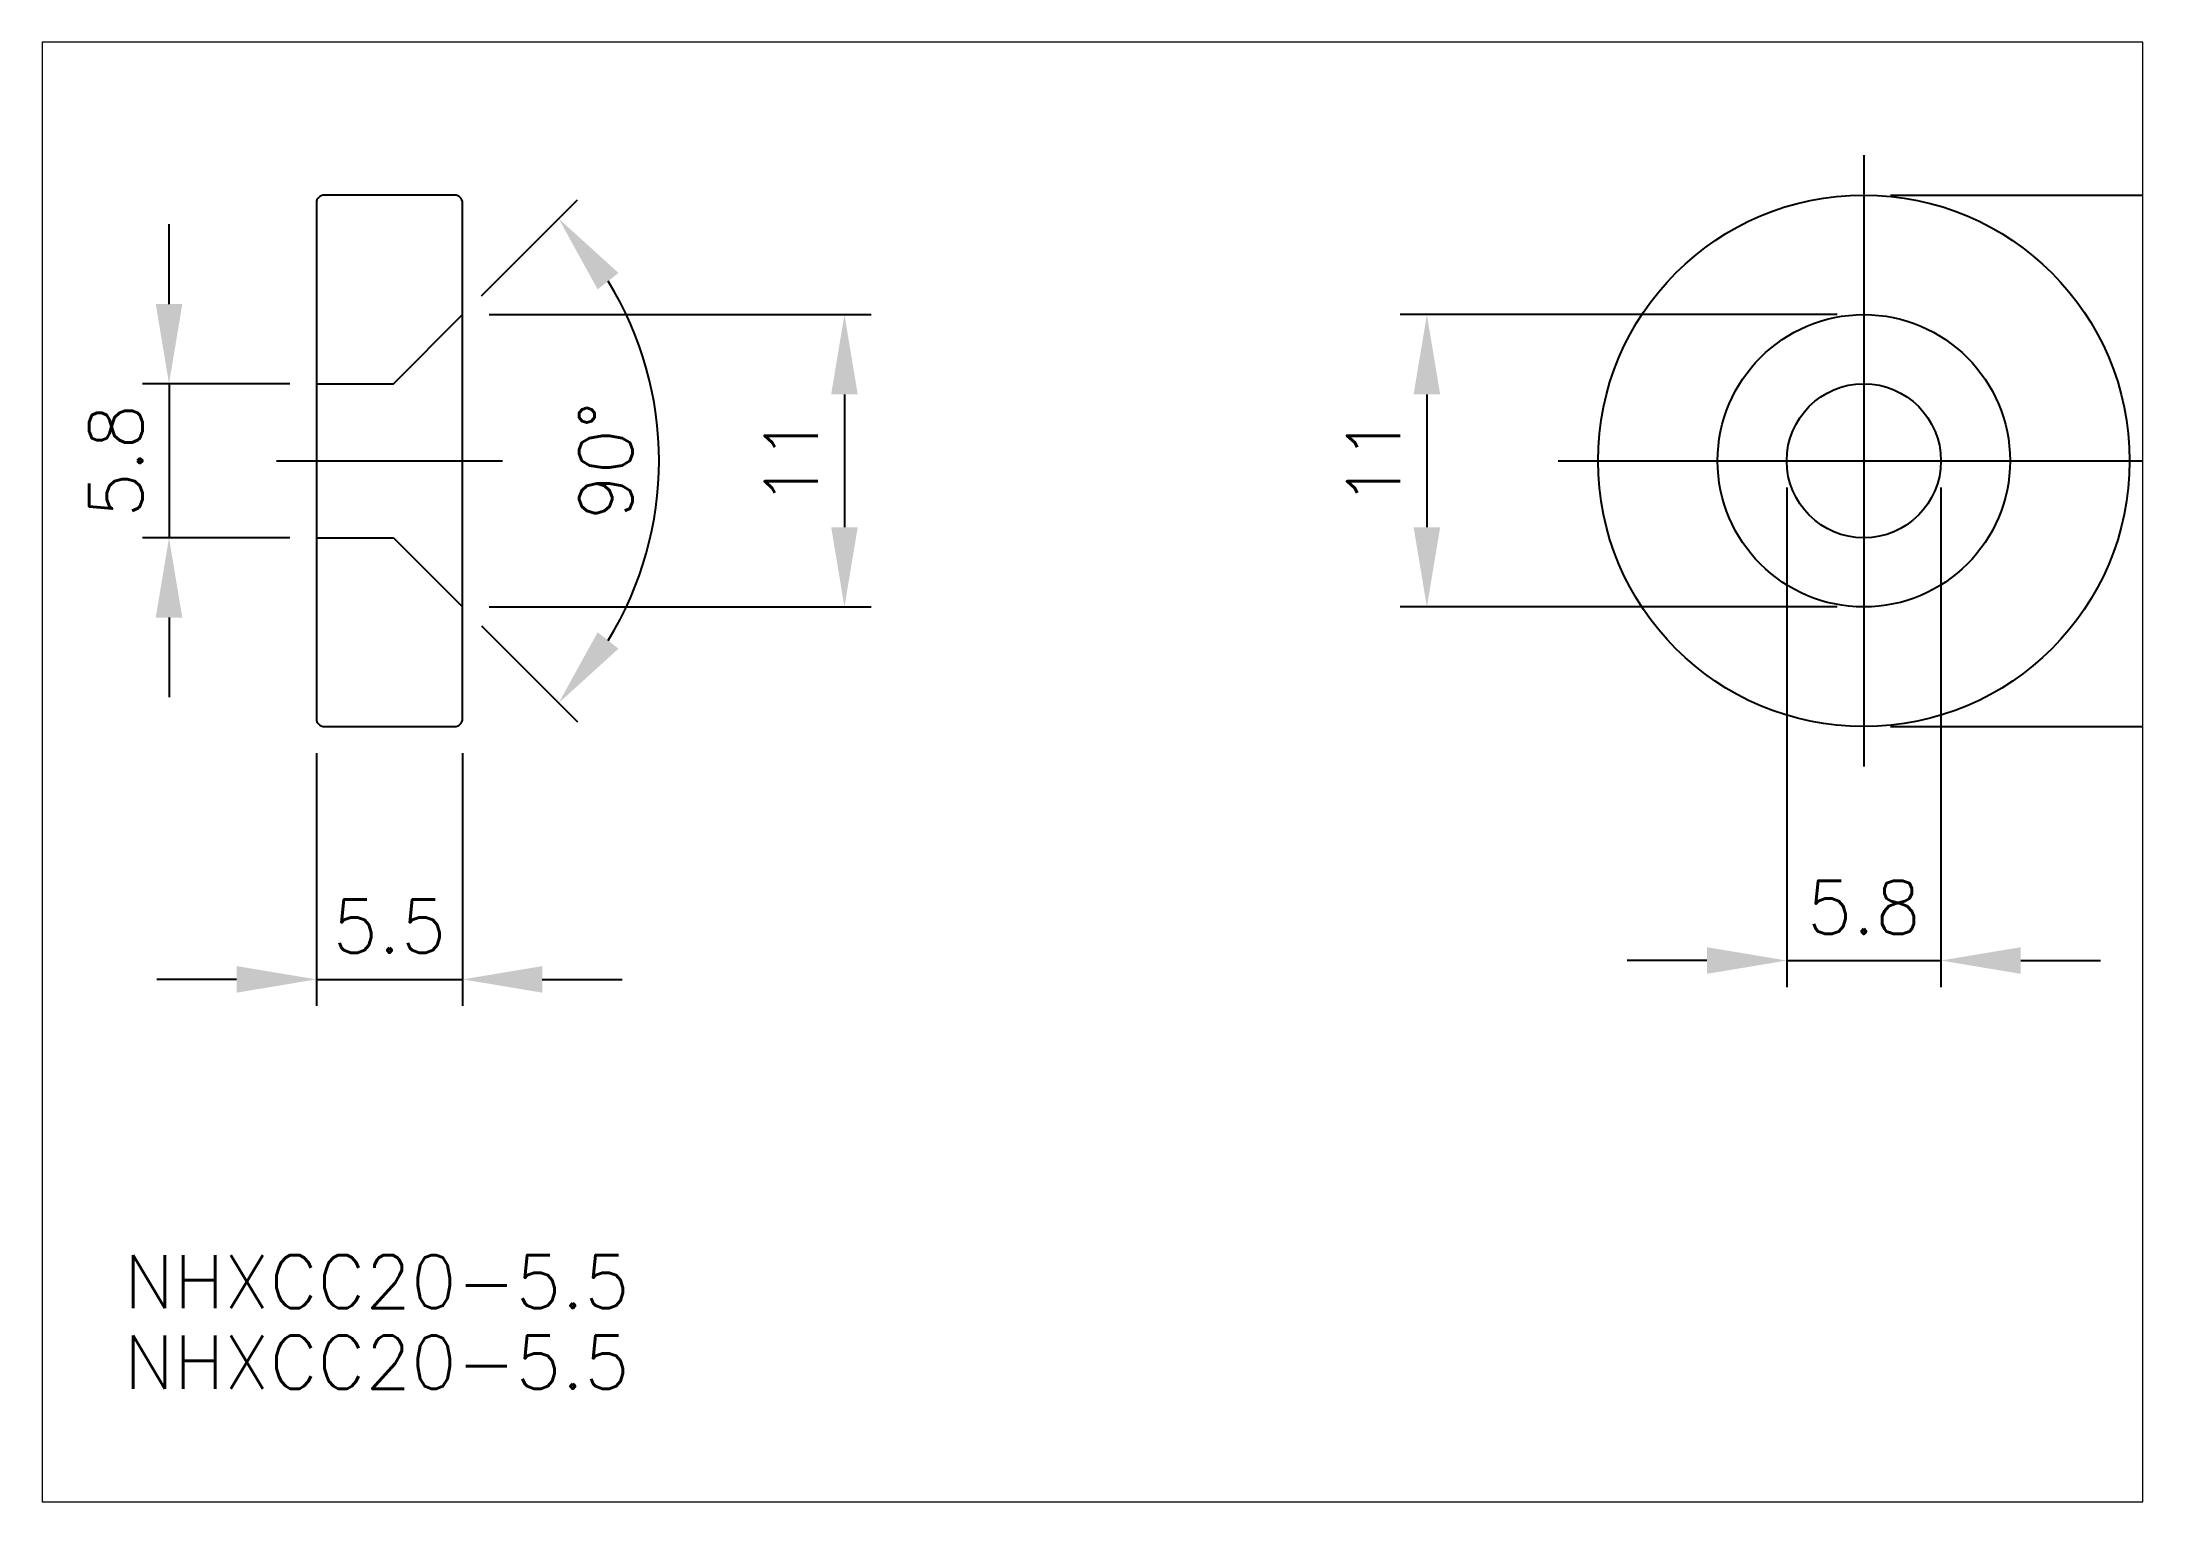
# Paper-space layout 'レイアウト1' of a CAD drawing. Extents: x 1.12 to 10.1, y 0.78 to 7.02.
# The model-space entities are those that its viewports show. They can reach past a viewport. Long polylines and large blocks are cut down to what shows.
import ezdxf

# ---------------------------------------------------------------- set-up
doc = ezdxf.new("R2010")
doc.units = 0
doc.header["$MEASUREMENT"] = 0
doc.header["$PDMODE"] = 64
doc.linetypes.add('CENTER', pattern=[17.5, 13, -1.5, 1.5, -1.5])
doc.linetypes.add('DASHED', pattern=[3.5, 2, -1.5])
doc.layers.get('0').update_dxf_attribs({"linetype": 'CONTINUOUS'})
doc.layers.get('DEFPOINTS').update_dxf_attribs({"linetype": 'CONTINUOUS'})
doc.layers.add('CENTER', color=1, linetype='CENTER')
doc.styles.get("Standard").update_dxf_attribs({"font": 'txt.shx', "bigfont": '@extfont2.shx'})
doc.dimstyles.new('MISUMI', dxfattribs={"dimtxt": 3.2, "dimasz": 3, "dimexe": 1, "dimexo": 1, "dimgap": 1, "dimtad": 1, "dimdsep": 46, "dimtxsty": 'STANDARD', "dimcen": 0, "dimadec": 0, "dimazin": 0, "dimtfac": 0.6, "dimtix": 1, "dimtmove": 2, "dimatfit": 3, "dimfxl": 1, "dimtvp": 1, "dimtolj": 1, "dimarcsym": 0})

# ---------------------------------------------------------------- blocks, each defined once
blk = doc.blocks.new('*D87')
at = {"color": 0, "linetype": 'Continuous', "lineweight": -2}
for p, q in [((109.399, 242.061), (127.225, 242.061)), ((126.225, 239.061), (126.225, 225.061)), ((109.399, 222.061), (127.225, 222.061))]:
    blk.add_line(p, q, dxfattribs=at)
at = {"color": 0, "linetype": 'Continuous'}
for points in [[(125.725, 239.061), (126.725, 239.061), (126.225, 242.061)], [(125.725, 225.061), (126.725, 225.061), (126.225, 222.061)]]:
    blk.add_solid(points, dxfattribs=at)
at = {"layer": 'DEFPOINTS', "color": 0, "linetype": 'Continuous'}
for p in [(108.399, 242.061), (108.399, 222.061), (126.225, 222.061)]:
    blk.add_point(p, dxfattribs=at)
at = {"color": 0, "linetype": 'Continuous', "insert": (124.225, 232.061), "char_height": 2, "attachment_point": 5, "rotation": 90}
blk.add_mtext('\\A1;20', dxfattribs=at)
blk = doc.blocks.new('*D86')
at = {"color": 0, "linetype": 'Continuous', "lineweight": -2}
for p, q in [((50.185, 221.061), (50.185, 211.547)), ((55.685, 221.061), (55.685, 211.547)), ((47.185, 212.547), (44.185, 212.547)), ((50.185, 212.547), (55.685, 212.547)), ((58.685, 212.547), (61.685, 212.547))]:
    blk.add_line(p, q, dxfattribs=at)
at = {"color": 0, "linetype": 'Continuous'}
for points in [[(47.185, 213.047), (47.185, 212.047), (50.185, 212.547)], [(58.685, 213.047), (58.685, 212.047), (55.685, 212.547)]]:
    blk.add_solid(points, dxfattribs=at)
at = {"layer": 'DEFPOINTS', "color": 0, "linetype": 'Continuous'}
for p in [(50.185, 222.061), (55.685, 222.061), (55.685, 212.547)]:
    blk.add_point(p, dxfattribs=at)
at = {"color": 0, "linetype": 'Continuous', "insert": (52.935, 214.547), "char_height": 2, "attachment_point": 5}
blk.add_mtext('\\A1;5.5', dxfattribs=at)
blk = doc.blocks.new('*D85')
at = {"color": 0, "linetype": 'Continuous', "lineweight": -2}
for p, q in [((105.499, 231.061), (105.499, 212.257)), ((111.299, 231.061), (111.299, 212.257)), ((102.499, 213.257), (99.499, 213.257)), ((105.499, 213.257), (111.299, 213.257)), ((114.299, 213.257), (117.299, 213.257))]:
    blk.add_line(p, q, dxfattribs=at)
at = {"color": 0, "linetype": 'Continuous'}
for points in [[(102.499, 213.757), (102.499, 212.757), (105.499, 213.257)], [(114.299, 213.757), (114.299, 212.757), (111.299, 213.257)]]:
    blk.add_solid(points, dxfattribs=at)
at = {"layer": 'DEFPOINTS', "color": 0, "linetype": 'Continuous'}
for p in [(105.499, 232.061), (111.299, 232.061), (111.299, 213.257)]:
    blk.add_point(p, dxfattribs=at)
at = {"color": 0, "linetype": 'Continuous', "insert": (108.399, 215.257), "char_height": 2, "attachment_point": 5}
blk.add_mtext('\\A1;5.8', dxfattribs=at)
blk = doc.blocks.new('*D84')
at = {"color": 0, "linetype": 'Continuous', "lineweight": -2}
for p, q in [((107.399, 237.561), (90.962, 237.561)), ((91.962, 234.561), (91.962, 229.561)), ((107.399, 226.561), (90.962, 226.561))]:
    blk.add_line(p, q, dxfattribs=at)
at = {"color": 0, "linetype": 'Continuous'}
for points in [[(91.462, 234.561), (92.462, 234.561), (91.962, 237.561)], [(91.462, 229.561), (92.462, 229.561), (91.962, 226.561)]]:
    blk.add_solid(points, dxfattribs=at)
at = {"layer": 'DEFPOINTS', "color": 0, "linetype": 'Continuous'}
for p in [(108.399, 237.561), (91.962, 226.561), (108.399, 226.561)]:
    blk.add_point(p, dxfattribs=at)
at = {"color": 0, "linetype": 'Continuous', "insert": (89.962, 232.061), "char_height": 2, "attachment_point": 5, "rotation": 90}
blk.add_mtext('\\A1;11', dxfattribs=at)
blk = doc.blocks.new('*D83')
at = {"color": 0, "linetype": 'Continuous', "lineweight": -2}
for p, q in [((56.685, 237.561), (71.051, 237.561)), ((70.051, 234.561), (70.051, 229.561)), ((56.685, 226.561), (71.051, 226.561))]:
    blk.add_line(p, q, dxfattribs=at)
at = {"color": 0, "linetype": 'Continuous'}
for points in [[(69.551, 234.561), (70.551, 234.561), (70.051, 237.561)], [(69.551, 229.561), (70.551, 229.561), (70.051, 226.561)]]:
    blk.add_solid(points, dxfattribs=at)
at = {"layer": 'DEFPOINTS', "color": 0, "linetype": 'Continuous'}
for p in [(55.685, 237.561), (55.685, 226.561), (70.051, 226.561)]:
    blk.add_point(p, dxfattribs=at)
at = {"color": 0, "linetype": 'Continuous', "insert": (68.051, 232.061), "char_height": 2, "attachment_point": 5, "rotation": 90}
blk.add_mtext('\\A1;11', dxfattribs=at)
blk = doc.blocks.new('*D82')
at = {"color": 0, "linetype": 'Continuous', "lineweight": -2}
for p, q in [((44.642, 237.961), (44.642, 240.961)), ((49.185, 234.961), (43.642, 234.961)), ((44.642, 234.961), (44.642, 229.161)), ((49.185, 229.161), (43.642, 229.161)), ((44.642, 226.161), (44.642, 223.161))]:
    blk.add_line(p, q, dxfattribs=at)
at = {"color": 0, "linetype": 'Continuous'}
for points in [[(44.142, 237.961), (45.142, 237.961), (44.642, 234.961)], [(44.142, 226.161), (45.142, 226.161), (44.642, 229.161)]]:
    blk.add_solid(points, dxfattribs=at)
at = {"layer": 'DEFPOINTS', "color": 0, "linetype": 'Continuous'}
for p in [(50.185, 234.961), (44.642, 229.161), (50.185, 229.161)]:
    blk.add_point(p, dxfattribs=at)
at = {"color": 0, "linetype": 'Continuous', "insert": (42.642, 232.061), "char_height": 2, "attachment_point": 5, "rotation": 90}
blk.add_mtext('\\A1;5.8', dxfattribs=at)
blk = doc.blocks.new('*D81')
at = {"color": 0, "linetype": 'Continuous', "lineweight": -2}
for p, q in [((56.392, 238.268), (60.006, 241.882)), ((56.392, 225.854), (60.006, 222.239))]:
    blk.add_line(p, q, dxfattribs=at)
blk.add_arc((50.185, 232.061), 12.89, 328.36556, 31.63444, dxfattribs=at)
at = {"color": 0, "linetype": 'Continuous'}
for points in [[(60.767, 238.511), (61.551, 239.131), (59.299, 241.175)], [(61.551, 224.99), (60.767, 225.61), (59.299, 222.946)]]:
    blk.add_solid(points, dxfattribs=at)
at = {"layer": 'DEFPOINTS', "color": 0, "linetype": 'Continuous'}
for p in [(55.685, 237.561), (53.085, 234.961), (53.085, 229.161), (62.635, 228.725), (55.685, 226.561)]:
    blk.add_point(p, dxfattribs=at)
at = {"color": 0, "linetype": 'Continuous', "insert": (61.074, 232.061), "char_height": 2, "attachment_point": 5, "rotation": 90}
blk.add_mtext('\\A1;90°', dxfattribs=at)

msp = doc.modelspace()

# ---------------------------------------------------------------- linework, layer by layer
at = {"color": 7, "linetype": 'Continuous'}
for p, q in [((55.38477, 242.06075), (50.48477, 242.06075)), ((50.18477, 241.76075), (50.18477, 222.36075)), ((55.68477, 222.36075), (55.68477, 241.76075)), ((50.48477, 222.06075), (55.38477, 222.06075))]:
    msp.add_line(p, q, dxfattribs=at)
at = {"color": 3, "linetype": 'DASHED'}
for p, q in [((53.08477, 234.96075), (55.68477, 237.56075)), ((50.18477, 234.96075), (53.08477, 234.96075)), ((50.18477, 229.16075), (53.08477, 229.16075)), ((53.08477, 229.16075), (55.68477, 226.56075))]:
    msp.add_line(p, q, dxfattribs=at)
at = {"color": 7, "linetype": 'Continuous'}
for radius in [10, 5.5, 2.9]:
    msp.add_circle((108.39922, 232.06075), radius, dxfattribs=at)
for centre, start, end in [((50.48477, 241.76075), 90, 180), ((55.38477, 241.76075), 0, 90), ((50.48477, 222.36075), 180, 270), ((55.38477, 222.36075), 270, 0)]:
    msp.add_arc(centre, 0.3, start, end, dxfattribs=at)
at = {"layer": 'CENTER', "color": 1, "linetype": 'CENTER'}
for p, q in [((108.39922, 243.56075), (108.39922, 220.56075)), ((48.68477, 232.06075), (57.18477, 232.06075)), ((96.89922, 232.06075), (119.89922, 232.06075))]:
    msp.add_line(p, q, dxfattribs=at)

# ---------------------------------------------------------------- texts
at = {"color": 7, "linetype": 'Continuous'}
for p in [(42.94515, 200.17562), (42.94515, 197.14117)]:
    msp.add_text('NHXCC20-5.5', height=2, dxfattribs=at).set_placement(p)

# ---------------------------------------------------------------- dimensions: what is measured, and where the dimension line sits
dim = msp.add_angular_dim_2l(base=(62.63524, 228.72466), line1=((53.08477, 229.16075), (55.68477, 226.56075)), line2=((53.08477, 234.96075), (55.68477, 237.56075)), dimstyle='MISUMI', override={"dimtxt": 2, "dimdec": 4, "dimtxsty": 'STANDARD', "dimtdec": 4, "dimtmove": 0, "dimtzin": 0}, dxfattribs=at)
dim.commit()
dim.dimension.update_dxf_attribs({"geometry": '*D81', "text_midpoint": (61.07444, 232.06075)})
for base, p1, p2, picture, middle in [((126.22539, 222.06075), (108.39922, 242.06075), (108.39922, 222.06075), '*D87', (124.22539, 232.06075)), ((44.64202, 229.16075), (50.18477, 234.96075), (50.18477, 229.16075), '*D82', (42.64202, 232.06075)), ((70.05126, 226.56075), (55.68477, 237.56075), (55.68477, 226.56075), '*D83', (68.05126, 232.06075)), ((91.96188, 226.56075), (108.39922, 237.56075), (108.39922, 226.56075), '*D84', (89.96188, 232.06075))]:
    dim = msp.add_linear_dim(base=base, p1=p1, p2=p2, angle=90, dimstyle='MISUMI', override={"dimtxt": 2, "dimdec": 4, "dimtxsty": 'STANDARD', "dimtdec": 4, "dimtmove": 0, "dimtzin": 0}, dxfattribs=at)
    dim.commit()
    dim.dimension.update_dxf_attribs({"geometry": picture, "text_midpoint": middle})
for base, p1, p2, picture, middle in [((111.29922, 213.25742), (105.49922, 232.06075), (111.29922, 232.06075), '*D85', (108.39922, 215.25742)), ((55.68477, 212.54742), (50.18477, 222.06075), (55.68477, 222.06075), '*D86', (52.93477, 214.54742))]:
    dim = msp.add_linear_dim(base=base, p1=p1, p2=p2, dimstyle='MISUMI', override={"dimtxt": 2, "dimdec": 4, "dimtxsty": 'STANDARD', "dimtdec": 4, "dimtmove": 0, "dimtzin": 0}, dxfattribs=at)
    dim.commit()
    dim.dimension.update_dxf_attribs({"geometry": picture, "text_midpoint": middle})

psp = doc.layouts.new('レイアウト1')

# ---------------------------------------------------------------- viewports
at = {"layer": '0', "color": 7, "linetype": 'Continuous', "view_target_point": (148.5, 105)}
psp.add_viewport(center=(5.6137, 3.9021), size=(8.982, 6.243333), view_center_point=(-69.11808, 115.35096), view_height=54.9372627, dxfattribs=at)

doc.saveas('drawing.dxf')
